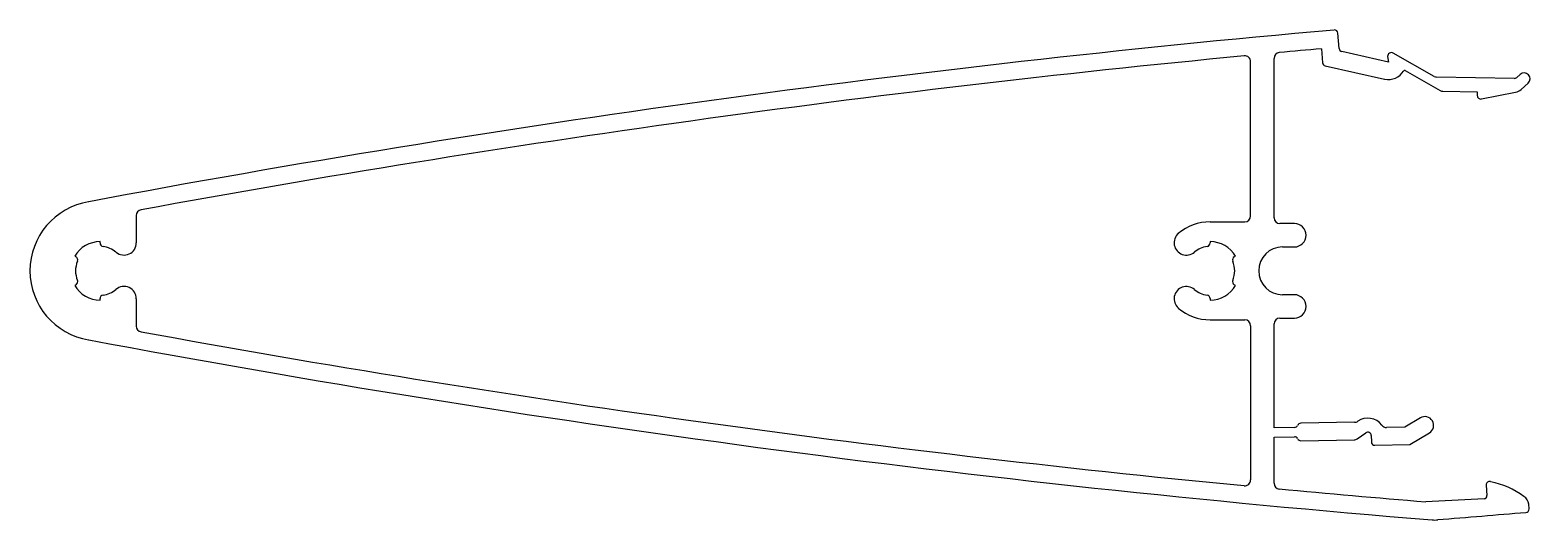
# Model space of a CAD drawing. Extents: x 907 to 1036, y 658 to 700.
import ezdxf

# ---------------------------------------------------------------- set-up
doc = ezdxf.new("R2010")
doc.units = 0
doc.layers.get('0').update_dxf_attribs({"linetype": 'CONTINUOUS'})

msp = doc.modelspace()

# ---------------------------------------------------------------- linework, layer by layer
at = {"color": 0, "linetype": 'CONTINUOUS'}
for p, q in [((1019.4, 698.56), (1019.3, 699.87)), ((1017.9, 698.54), (1017.99, 697.34)), ((1011.83, 684.21), (1011.83, 697.43)), ((1013.83, 684.06), (1013.83, 697.71)), ((1018.22, 697.07), (1023.3, 695.94)), ((1023.63, 697.4), (1019.63, 698.29)), ((1023.55, 697.87), (1023.63, 697.4)), ((1027.55, 696.16), (1024.04, 698.17)), ((1025.05, 696.67), (1028.04, 694.95)), ((1034.4, 695.99), (1027.75, 696.11)), ((1034.9, 696.34), (1034.61, 696.07)), ((1028.28, 694.89), (1031.23, 694.84)), ((1031.23, 694.84), (1031.23, 694.53)), ((1031.58, 694.24), (1034.5, 694.81)), ((1034.98, 695.05), (1035.58, 695.6)), ((916.47, 684.25), (916.47, 681.92)), ((1008.37, 683.71), (1011.33, 683.71)), ((1015.57, 683.56), (1014.33, 683.56)), ((913.37, 681.9), (913.37, 682.01)), ((1008.37, 682.01), (1008.37, 681.9)), ((911.21, 680.76), (911.31, 680.7)), ((1010.43, 680.7), (1010.54, 680.76)), ((1014.57, 681.56), (1015.57, 681.56)), ((911.31, 678.32), (911.21, 678.26)), ((1010.54, 678.26), (1010.43, 678.32)), ((913.37, 677.01), (913.37, 677.13)), ((916.47, 677.11), (916.47, 674.78)), ((1008.37, 677.13), (1008.37, 677.01)), ((1015.57, 677.46), (1014.57, 677.46)), ((1008.37, 675.31), (1011.33, 675.31)), ((1014.33, 675.46), (1015.57, 675.46)), ((1011.83, 674.81), (1011.83, 661.6)), ((1013.83, 666.06), (1013.83, 674.96)), ((1020.73, 666.53), (1016.12, 666.45)), ((1026.36, 666.91), (1025.02, 666.11)), ((1015.58, 666.09), (1013.83, 666.06)), ((1013.83, 665.26), (1015.58, 665.29)), ((1013.83, 661.31), (1013.83, 665.26)), ((1016.13, 664.95), (1020.68, 665.03)), ((1020.95, 665.12), (1021.68, 665.63)), ((1022.15, 665.39), (1022.16, 664.86)), ((1025.02, 666.11), (1023.47, 666.08)), ((1025.45, 664.62), (1027.13, 665.62)), ((1022.47, 664.56), (1025.45, 664.62)), ((1031.98, 661.14), (1032.05, 660.25)), ((1031.81, 659.98), (1026.83, 659.72)), ((1035.66, 659.11), (1035.63, 659.52))]:
    msp.add_line(p, q, dxfattribs=at)
for centre, radius, start, end in [((1117.37, -406.06), 1110.57, 95.08321, 100.63601), ((1019, 699.85), 0.3, 4.4145, 95.0832), ((1117.37, -406.06), 1109.07, 95.14593, 95.33362), ((1019.7, 698.59), 0.3, 184.4145, 257.4256), ((1117.37, -406.06), 1109.07, 95.48937, 100.41494), ((1011.33, 697.43), 0.5, 360, 95.4894), ((1014.33, 697.71), 0.5, 95.3336, 180), ((1018.29, 697.36), 0.3, 184.4145, 257.4256), ((1023.88, 697.87), 0.333, 61.493, 180), ((1023.63, 697.4), 1.5, 257.4256, 329.0257), ((1025, 696.58), 0.1, 60.2048, 149.0257), ((1027.75, 696.61), 0.5, 245.5412, 270.0185), ((1034.4, 696.29), 0.3, 268.895, 312.826), ((1035.24, 695.97), 0.5, 312.826, 132.826), ((1028.29, 695.39), 0.5, 240.2048, 269.0506), ((1031.53, 694.53), 0.3, 180, 281.0152), ((1034.3, 695.79), 1, 281.0152, 312.826), ((913.37, 679.51), 6, 99.3772, 260.6228), ((916.97, 684.25), 0.5, 100.4149, 180), ((1011.33, 684.21), 0.5, 270, 360), ((1008.37, 679.51), 4.2, 90, 130.5291), ((1014.33, 684.06), 0.5, 180, 270), ((1015.57, 682.56), 1, 270, 90), ((913.37, 679.51), 2.5, 90, 150.0004), ((913.67, 681.9), 0.3, 180, 262.8192), ((915.42, 681.91), 1.05, 229.2106, 0.4446), ((1006.33, 681.91), 1.05, 130.5316, 310.7903), ((1008.07, 681.9), 0.3, 277.1808, 0), ((1008.37, 679.51), 2.5, 29.9996, 90), ((911.16, 680.45), 0.3, 337.1812, 60.0003), ((913.37, 679.51), 2.1, 49.6022, 82.8192), ((1008.37, 679.51), 2.1, 97.1808, 130.3973), ((1010.58, 680.45), 0.3, 119.9997, 202.8188), ((1014.57, 679.51), 2.05, 90, 270), ((913.37, 679.51), 2.1, 157.1812, 202.8188), ((1008.37, 679.51), 2.1, 337.1812, 22.8188), ((913.37, 679.51), 2.5, 209.9996, 270), ((911.16, 678.58), 0.3, 299.9997, 22.8188), ((913.37, 679.51), 2.1, 277.1807, 310.3254), ((915.42, 677.12), 1.05, 359.5554, 130.9342), ((1006.33, 677.12), 1.05, 49.2097, 229.4684), ((1008.37, 679.51), 2.1, 229.6027, 262.8192), ((1008.37, 679.51), 2.5, 270, 330.0004), ((1010.58, 678.58), 0.3, 157.1812, 240.0003), ((913.67, 677.13), 0.3, 97.1807, 180), ((1008.07, 677.13), 0.3, 0, 82.8192), ((1015.57, 676.46), 1, 270, 90), ((1008.37, 679.51), 4.2, 229.4709, 270), ((1011.33, 674.81), 0.5, 0, 90), ((1014.33, 674.96), 0.5, 90, 180), ((916.97, 674.78), 0.5, 180, 259.5851), ((1117.37, 1765.09), 1109.07, 259.58506, 264.51063), ((1117.37, 1765.09), 1110.57, 259.36399, 265.35075), ((1015.58, 666.39), 0.3, 271, 336.3757), ((1016.13, 666.15), 0.3, 91, 156.3757), ((1020.72, 667.03), 0.5, 271, 304.6473), ((1021.85, 665.39), 1.5, 36.6241, 124.6473), ((1023.46, 666.58), 0.5, 216.6241, 271), ((1026.74, 666.27), 0.75, 301, 121), ((1015.58, 664.99), 0.3, 25.6243, 91), ((1016.13, 665.25), 0.3, 205.6243, 271), ((1020.67, 665.53), 0.5, 271, 305.0781), ((1021.85, 665.39), 0.3, 1, 125.0781), ((1022.46, 664.86), 0.3, 181, 271), ((1011.33, 661.6), 0.5, 264.5106, 0), ((1014.33, 661.31), 0.5, 180, 264.6664), ((1032.27, 661.17), 0.292, 72.386, 184.4145), ((1030.94, 654.39), 7.19, 53.5263, 78.6098), ((1117.37, 1765.09), 1109.07, 264.66638, 265.31752), ((1031.8, 660.23), 0.25, 272.1477, 4.4145), ((1034.8, 659.46), 0.833, 4.4145, 59.8442), ((1598.96, -6256.64), 6938.35, 94.659009, 94.721497), ((1035.36, 659.09), 0.3, 274.9364, 4.4145), ((1027.6, 661.16), 3, 265.3508, 274.7215)]:
    msp.add_arc(centre, radius, start, end, dxfattribs=at)

doc.saveas('drawing.dxf')
